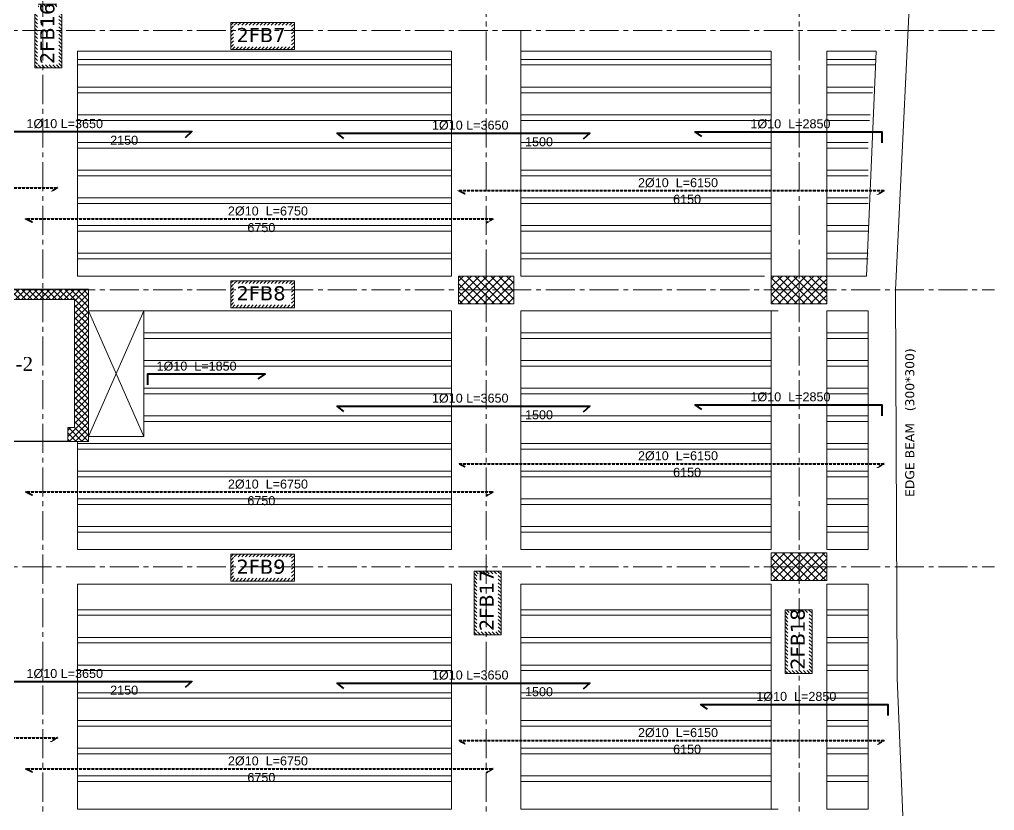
# Model space of a CAD drawing. Header units: inches. Extents: x -26151 to 62940, y -10194 to 246332.
# Drawn here: x 21110 to 22518, y 117849 to 118992 of the extents above; entities that cross this region are included whole.
import ezdxf

# ---------------------------------------------------------------- set-up
doc = ezdxf.new("R2010")
doc.units = ezdxf.units.IN
doc.header["$LTSCALE"] = 0.7
doc.header["$MEASUREMENT"] = 0
for name, pattern in [('ACAD_ISO10W100', [18, 12, -3, 0, -3]), ('CENTER2', [1.125, 0.75, -0.125, 0.125, -0.125]), ('DASHED2', [0.375, 0.25, -0.125])]:
    doc.linetypes.add(name, pattern=pattern)
doc.layers.get('0').update_dxf_attribs({"lineweight": 13})
doc.layers.get('Defpoints').update_dxf_attribs({"lineweight": 5})
for name, color, linetype, lineweight in [('axis', 254, 'ACAD_ISO10W100', 9), ('BEAM', 5, 'Continuous', 0), ('COLUMN', 4, 'Continuous', 20), ('hach', 9, 'Continuous', 9), ('hach 1', 254, 'Continuous', 9), ('hatch', 9, 'Continuous', 9), ('TEXT', 3, 'Continuous', 25), ('top renforcment', 7, 'Continuous', 40), ('VIS', 8, 'Continuous', 18)]:
    doc.layers.add(name, color=color, linetype=linetype, lineweight=lineweight)
doc.layers.add('FURNITURE', color=4, linetype='Continuous')
doc.styles.add('QW', font='times.ttf', dxfattribs={"height": 15})
doc.styles.add('romanc', font='verdana.ttf', dxfattribs={"height": 250})
doc.styles.get("Standard").update_dxf_attribs({"font": 'arial.ttf', "height": 13})
doc.dimstyles.get("Standard").update_dxf_attribs({"dimtxt": 13, "dimasz": 5, "dimexe": 0.18, "dimexo": 0.0625, "dimgap": 6, "dimtad": 1, "dimdec": 0, "dimlfac": 10, "dimzin": 0, "dimdsep": 46, "dimtxsty": 'Standard', "dimblk": 'ARCHTICK', "dimcen": 0.09, "dimse1": 1, "dimse2": 1, "dimclrd": 1, "dimclre": 7, "dimclrt": 3, "dimadec": 0, "dimazin": 0, "dimtfac": 1, "dimtdec": 0, "dimtix": 1, "dimtofl": 0, "dimtmove": 0, "dimatfit": 3, "dimldrblk": 'ARCHTICK', "dimfxl": 0, "dimtolj": 1, "dimtzin": 0, "dimarcsym": 0})

# ---------------------------------------------------------------- blocks, each defined once
blk = doc.blocks.new('lift')
at = {"layer": 'axis'}
h = blk.add_hatch(dxfattribs=at)
h.set_pattern_fill('ANSI37', color=256, scale=50, style=0)
h.paths.add_polyline_path([(354851.4, -40571.9), (354816.4, -40571.9), (354350.9, -40571.9), (354350.9, -40772), (354350.9, -40792), (354465.6, -40792), (354465.6, -40772), (354370.9, -40772), (354370.9, -40586.9), (354591.3, -40586.9), (354591.3, -40772), (354580.6, -40772), (354580.6, -40792), (354706.4, -40792), (354706.4, -40772), (354611.7, -40772), (354611.7, -40586.9), (354831.4, -40586.9), (354831.4, -40772), (354821.4, -40772), (354821.4, -40792), (354851.4, -40792)])
at = {"linetype": 'ByBlock'}
for points in [[(354350.9, -40772), (354350.9, -40772), (354350.9, -40571.9), (354816.4, -40571.9)], [(354375.9, -40571.9), (354756.4, -40571.9)], [(354375.9, -40571.9), (354756.4, -40571.9)], [(354816.4, -40571.9), (354851.4, -40571.9), (354851.4, -40792), (354821.4, -40792)], [(354465.6, -40792), (354350.9, -40792), (354350.9, -40586.9)], [(354370.9, -40586.9), (354591.3, -40586.9)], [(354380.9, -40772), (354370.9, -40772), (354370.9, -40586.9)], [(354591.3, -40586.9), (354591.3, -40772)], [(354611.7, -40586.9), (354831.4, -40586.9), (354831.4, -40772), (354821.4, -40772)], [(354611.7, -40586.9), (354611.7, -40772)], [(354370.9, -40772), (354465.6, -40772)], [(354465.6, -40772), (354465.6, -40792)], [(354591.3, -40772), (354580.6, -40772)], [(354580.6, -40772), (354580.6, -40792)], [(354590.6, -40772), (354580.6, -40772), (354580.6, -40792)], [(354706.4, -40772), (354611.7, -40772)], [(354706.4, -40772), (354706.4, -40792)], [(354821.4, -40772), (354821.4, -40792)], [(354831.4, -40772), (354821.4, -40772), (354821.4, -40792)], [(354706.4, -40792), (354580.6, -40792)]]:
    blk.add_lwpolyline(points, dxfattribs=at)
at = {"layer": 'FURNITURE'}
for p, q in [((354580.6, -40792), (354465.6, -40792)), ((354580.6, -40792), (354465.6, -40792)), ((354821.4, -40792), (354706.4, -40792))]:
    blk.add_line(p, q, dxfattribs=at)
blk = doc.blocks.new('*D456')
at = {"layer": 'Defpoints', "color": 0, "transparency": 16777216}
for p in [(20549.9, 118723.4, -19467.6), (21164.9, 118723.4, -59863), (21164.9, 118723.4)]:
    blk.add_point(p, dxfattribs=at)
at = {"layer": 'TEXT', "color": 3, "transparency": 16777216, "insert": (20900.5, 118736.1), "char_height": 13, "attachment_point": 5}
blk.add_mtext('\\A1;6150', dxfattribs=at)
blk = doc.blocks.new('_ArchTick')
at = {"color": 0, "linetype": 'ByBlock', "lineweight": 0, "const_width": 0.15}
blk.add_lwpolyline([(-0.5, -0.5), (0.5, 0.5)], dxfattribs=at)
blk = doc.blocks.new('*D457')
at = {"layer": 'Defpoints', "color": 0, "transparency": 16777216}
for p in [(20549.9, 118748.6), (21164.9, 118748.6, -19467.6), (21164.9, 118746.9)]:
    blk.add_point(p, dxfattribs=at)
at = {"layer": 'TEXT', "color": 3, "transparency": 16777216, "insert": (20910, 118759.9), "char_height": 13, "attachment_point": 5}
blk.add_mtext('\\A1;2%%C10  L=6150', dxfattribs=at)
blk = doc.blocks.new('*D458')
at = {"layer": 'Defpoints', "color": 0, "transparency": 16777216}
for p in [(21118.9, 118678.4, -19467.6), (21793.9, 118678.4, -59863), (21793.9, 118678.4)]:
    blk.add_point(p, dxfattribs=at)
at = {"layer": 'TEXT', "color": 3, "transparency": 16777216, "insert": (21459.3, 118691.1), "char_height": 13, "attachment_point": 5}
blk.add_mtext('\\A1;6750', dxfattribs=at)
blk = doc.blocks.new('*D459')
at = {"layer": 'Defpoints', "color": 0, "transparency": 16777216}
for p in [(21118.9, 118703.6), (21793.9, 118703.6, -19467.6), (21793.9, 118701.9)]:
    blk.add_point(p, dxfattribs=at)
at = {"layer": 'TEXT', "color": 3, "transparency": 16777216, "insert": (21468.8, 118714.9), "char_height": 13, "attachment_point": 5}
blk.add_mtext('\\A1;2%%C10  L=6750', dxfattribs=at)
blk = doc.blocks.new('*D460')
at = {"layer": 'Defpoints', "color": 0, "transparency": 16777216}
for p in [(21743.9, 118719.3, -19467.6), (22358.9, 118719.3, -79330.7), (22358.9, 118719.3)]:
    blk.add_point(p, dxfattribs=at)
at = {"layer": 'TEXT', "color": 3, "transparency": 16777216, "insert": (22074.2, 118732), "char_height": 13, "attachment_point": 5}
blk.add_mtext('\\A1;6150', dxfattribs=at)
blk = doc.blocks.new('*D461')
at = {"layer": 'Defpoints', "color": 0, "transparency": 16777216}
for p in [(21743.9, 118744.5), (22358.9, 118744.5, -38935.3), (22358.9, 118742.8)]:
    blk.add_point(p, dxfattribs=at)
at = {"layer": 'TEXT', "color": 3, "transparency": 16777216, "insert": (22061.1, 118755.8), "char_height": 13, "attachment_point": 5}
blk.add_mtext('\\A1;2%%C10  L=6150', dxfattribs=at)
blk = doc.blocks.new('*D462')
at = {"layer": 'Defpoints', "color": 0, "transparency": 16777216}
for p in [(21143.9, 118804.7, -26473), (21358.9, 118804.7, -40395.4), (21358.9, 118804.7)]:
    blk.add_point(p, dxfattribs=at)
at = {"layer": 'TEXT', "color": 3, "transparency": 16777216, "insert": (21261.1, 118817.3), "char_height": 13, "attachment_point": 5}
blk.add_mtext('\\A1;2150', dxfattribs=at)
blk = doc.blocks.new('*D463')
at = {"layer": 'Defpoints', "color": 0, "transparency": 16777216}
for p in [(20993.9, 118829.8), (21358.9, 118829.8), (21358.9, 118828.1)]:
    blk.add_point(p, dxfattribs=at)
at = {"layer": 'TEXT', "color": 3, "transparency": 16777216, "insert": (21175.3, 118841.1), "char_height": 13, "attachment_point": 5}
blk.add_mtext('\\A1;1%%C10 L=3650', dxfattribs=at)
blk = doc.blocks.new('*D464')
at = {"layer": 'Defpoints', "color": 0, "transparency": 16777216}
for p in [(21783.9, 118802.5, -26473), (21933.9, 118802.5, -40395.4), (21933.9, 118802.5)]:
    blk.add_point(p, dxfattribs=at)
at = {"layer": 'TEXT', "color": 3, "transparency": 16777216, "insert": (21860.3, 118815.1), "char_height": 13, "attachment_point": 5}
blk.add_mtext('\\A1;1500', dxfattribs=at)
blk = doc.blocks.new('*D465')
at = {"layer": 'Defpoints', "color": 0, "transparency": 16777216}
for p in [(21568.9, 118827.6), (21933.9, 118827.6), (21933.9, 118825.9)]:
    blk.add_point(p, dxfattribs=at)
at = {"layer": 'TEXT', "color": 3, "transparency": 16777216, "insert": (21761, 118838.9), "char_height": 13, "attachment_point": 5}
blk.add_mtext('\\A1;1%%C10 L=3650', dxfattribs=at)
blk = doc.blocks.new('*D467')
at = {"layer": 'Defpoints', "color": 0, "transparency": 16777216}
for p in [(22085.7, 118829.6, 13009.9), (22370.7, 118829.6), (22370.7, 118827.9)]:
    blk.add_point(p, dxfattribs=at)
at = {"layer": 'TEXT', "color": 3, "transparency": 16777216, "insert": (22223.5, 118840.9), "char_height": 13, "attachment_point": 5}
blk.add_mtext('\\A1;1%%C10  L=2850', dxfattribs=at)
blk = doc.blocks.new('*D480')
at = {"layer": 'Defpoints', "color": 0, "transparency": 16777216}
for p in [(20549.9, 117929, -19467.6), (21164.9, 117929, -59863), (21164.9, 117929)]:
    blk.add_point(p, dxfattribs=at)
at = {"layer": 'TEXT', "color": 3, "transparency": 16777216, "insert": (20920.7, 117941.6), "char_height": 13, "attachment_point": 5}
blk.add_mtext('\\A1;6150', dxfattribs=at)
blk = doc.blocks.new('*D481')
at = {"layer": 'Defpoints', "color": 0, "transparency": 16777216}
for p in [(20554.9, 117954.1), (21164.9, 117954.1, -19467.6), (21164.9, 117952.4)]:
    blk.add_point(p, dxfattribs=at)
at = {"layer": 'TEXT', "color": 3, "transparency": 16777216, "insert": (20935.2, 117965.4), "char_height": 13, "attachment_point": 5}
blk.add_mtext('\\A1;2%%C10  L=6100', dxfattribs=at)
blk = doc.blocks.new('*D482')
at = {"layer": 'Defpoints', "color": 0, "transparency": 16777216}
for p in [(21118.9, 117884, -19467.6), (21793.9, 117884, -59863), (21793.9, 117884)]:
    blk.add_point(p, dxfattribs=at)
at = {"layer": 'TEXT', "color": 3, "transparency": 16777216, "insert": (21459.3, 117896.6), "char_height": 13, "attachment_point": 5}
blk.add_mtext('\\A1;6750', dxfattribs=at)
blk = doc.blocks.new('*D483')
at = {"layer": 'Defpoints', "color": 0, "transparency": 16777216}
for p in [(21118.9, 117909.1), (21793.9, 117909.1, -19467.6), (21793.9, 117907.4)]:
    blk.add_point(p, dxfattribs=at)
at = {"layer": 'TEXT', "color": 3, "transparency": 16777216, "insert": (21468.8, 117920.4), "char_height": 13, "attachment_point": 5}
blk.add_mtext('\\A1;2%%C10  L=6750', dxfattribs=at)
blk = doc.blocks.new('*D484')
at = {"layer": 'Defpoints', "color": 0, "transparency": 16777216}
for p in [(21743.9, 117924.9, -19467.6), (22358.9, 117924.9, -79330.7), (22358.9, 117924.9)]:
    blk.add_point(p, dxfattribs=at)
at = {"layer": 'TEXT', "color": 3, "transparency": 16777216, "insert": (22074.2, 117937.5), "char_height": 13, "attachment_point": 5}
blk.add_mtext('\\A1;6150', dxfattribs=at)
blk = doc.blocks.new('*D485')
at = {"layer": 'Defpoints', "color": 0, "transparency": 16777216}
for p in [(21743.9, 117950), (22358.9, 117950, -38935.3), (22358.9, 117948.3)]:
    blk.add_point(p, dxfattribs=at)
at = {"layer": 'TEXT', "color": 3, "transparency": 16777216, "insert": (22061.1, 117961.3), "char_height": 13, "attachment_point": 5}
blk.add_mtext('\\A1;2%%C10  L=6150', dxfattribs=at)
blk = doc.blocks.new('*D486')
at = {"layer": 'Defpoints', "color": 0, "transparency": 16777216}
for p in [(21143.9, 118010.2, -26473), (21358.9, 118010.2, -40395.4), (21358.9, 118010.2)]:
    blk.add_point(p, dxfattribs=at)
at = {"layer": 'TEXT', "color": 3, "transparency": 16777216, "insert": (21261.1, 118022.8), "char_height": 13, "attachment_point": 5}
blk.add_mtext('\\A1;2150', dxfattribs=at)
blk = doc.blocks.new('*D487')
at = {"layer": 'Defpoints', "color": 0, "transparency": 16777216}
for p in [(20993.9, 118035.4), (21358.9, 118035.4), (21358.9, 118033.7)]:
    blk.add_point(p, dxfattribs=at)
at = {"layer": 'TEXT', "color": 3, "transparency": 16777216, "insert": (21175.3, 118046.7), "char_height": 13, "attachment_point": 5}
blk.add_mtext('\\A1;1%%C10 L=3650', dxfattribs=at)
blk = doc.blocks.new('*D488')
at = {"layer": 'Defpoints', "color": 0, "transparency": 16777216}
for p in [(21783.9, 118008, -26473), (21933.9, 118008, -40395.4), (21933.9, 118008)]:
    blk.add_point(p, dxfattribs=at)
at = {"layer": 'TEXT', "color": 3, "transparency": 16777216, "insert": (21860.3, 118020.6), "char_height": 13, "attachment_point": 5}
blk.add_mtext('\\A1;1500', dxfattribs=at)
blk = doc.blocks.new('*D489')
at = {"layer": 'Defpoints', "color": 0, "transparency": 16777216}
for p in [(21568.9, 118033.2), (21933.9, 118033.2), (21933.9, 118031.5)]:
    blk.add_point(p, dxfattribs=at)
at = {"layer": 'TEXT', "color": 3, "transparency": 16777216, "insert": (21761, 118044.5), "char_height": 13, "attachment_point": 5}
blk.add_mtext('\\A1;1%%C10 L=3650', dxfattribs=at)
blk = doc.blocks.new('*D491')
at = {"layer": 'Defpoints', "color": 0, "transparency": 16777216}
for p in [(22094.2, 118002.2, 13009.9), (22379.2, 118002.2), (22379.2, 118000.6)]:
    blk.add_point(p, dxfattribs=at)
at = {"layer": 'TEXT', "color": 3, "transparency": 16777216, "insert": (22232, 118013.6), "char_height": 13, "attachment_point": 5}
blk.add_mtext('\\A1;1%%C10  L=2850', dxfattribs=at)
blk = doc.blocks.new('*D492')
at = {"layer": 'Defpoints', "color": 0, "transparency": 16777216}
for p in [(21118.9, 118284, -19467.6), (21793.9, 118284, -59863), (21793.9, 118284)]:
    blk.add_point(p, dxfattribs=at)
at = {"layer": 'TEXT', "color": 3, "transparency": 16777216, "insert": (21459.3, 118296.6), "char_height": 13, "attachment_point": 5}
blk.add_mtext('\\A1;6750', dxfattribs=at)
blk = doc.blocks.new('*D493')
at = {"layer": 'Defpoints', "color": 0, "transparency": 16777216}
for p in [(21118.9, 118309.1), (21793.9, 118309.1, -19467.6), (21793.9, 118307.4)]:
    blk.add_point(p, dxfattribs=at)
at = {"layer": 'TEXT', "color": 3, "transparency": 16777216, "insert": (21468.8, 118320.4), "char_height": 13, "attachment_point": 5}
blk.add_mtext('\\A1;2%%C10  L=6750', dxfattribs=at)
blk = doc.blocks.new('*D494')
at = {"layer": 'Defpoints', "color": 0, "transparency": 16777216}
for p in [(21743.9, 118324.9, -19467.6), (22358.9, 118324.9, -79330.7), (22358.9, 118324.9)]:
    blk.add_point(p, dxfattribs=at)
at = {"layer": 'TEXT', "color": 3, "transparency": 16777216, "insert": (22074.2, 118337.5), "char_height": 13, "attachment_point": 5}
blk.add_mtext('\\A1;6150', dxfattribs=at)
blk = doc.blocks.new('*D495')
at = {"layer": 'Defpoints', "color": 0, "transparency": 16777216}
for p in [(21743.9, 118350), (22358.9, 118350, -38935.3), (22358.9, 118348.3)]:
    blk.add_point(p, dxfattribs=at)
at = {"layer": 'TEXT', "color": 3, "transparency": 16777216, "insert": (22061.1, 118361.3), "char_height": 13, "attachment_point": 5}
blk.add_mtext('\\A1;2%%C10  L=6150', dxfattribs=at)
blk = doc.blocks.new('*D496')
at = {"layer": 'Defpoints', "color": 0, "transparency": 16777216}
for p in [(21783.9, 118408, -26473), (21933.9, 118408, -40395.4), (21933.9, 118408)]:
    blk.add_point(p, dxfattribs=at)
at = {"layer": 'TEXT', "color": 3, "transparency": 16777216, "insert": (21860.3, 118420.6), "char_height": 13, "attachment_point": 5}
blk.add_mtext('\\A1;1500', dxfattribs=at)
blk = doc.blocks.new('*D497')
at = {"layer": 'Defpoints', "color": 0, "transparency": 16777216}
for p in [(21568.9, 118433.2), (21933.9, 118433.2), (21933.9, 118431.5)]:
    blk.add_point(p, dxfattribs=at)
at = {"layer": 'TEXT', "color": 3, "transparency": 16777216, "insert": (21761, 118444.5), "char_height": 13, "attachment_point": 5}
blk.add_mtext('\\A1;1%%C10 L=3650', dxfattribs=at)
blk = doc.blocks.new('*D498')
at = {"layer": 'Defpoints', "color": 0, "transparency": 16777216}
for p in [(22085.7, 118435.1, 13009.9), (22370.7, 118435.1), (22370.7, 118433.4)]:
    blk.add_point(p, dxfattribs=at)
at = {"layer": 'TEXT', "color": 3, "transparency": 16777216, "insert": (22223.5, 118446.4), "char_height": 13, "attachment_point": 5}
blk.add_mtext('\\A1;1%%C10  L=2850', dxfattribs=at)
blk = doc.blocks.new('*D499')
at = {"layer": 'Defpoints', "color": 0, "transparency": 16777216}
for p in [(21279.6, 118479.5), (21464.6, 118479.5, 13009.9), (21279.6, 118477.8)]:
    blk.add_point(p, dxfattribs=at)
at = {"layer": 'TEXT', "color": 3, "transparency": 16777216, "insert": (21365.7, 118490.8), "char_height": 13, "attachment_point": 5}
blk.add_mtext('\\A1;1%%C10  L=1850', dxfattribs=at)

msp = doc.modelspace()

# ---------------------------------------------------------------- hatches: boundary and pattern name
at = {"layer": 'hach 1', "linetype": 'ByBlock'}
h = msp.add_hatch(dxfattribs=at)
h.set_pattern_fill('ANSI31', color=256, scale=30, angle=90, style=0)
h.set_pattern_definition([(135, (140810.06, 131379.532), (-2.65165043, -2.65165043), [])])
h.paths.add_polyline_path([(21131.89, 119014.08), (21131.89, 118922.14), (21170.89, 118922.14), (21170.89, 119014.08)])
h.paths.add_polyline_path([(21135.89, 119010.08), (21166.89, 119010.08), (21166.89, 118926.14), (21135.89, 118926.14)], flags=16)
h = msp.add_hatch(dxfattribs=at)
h.set_pattern_fill('ANSI31', color=256, scale=30, style=0)
h.set_pattern_definition([(45, (33872.5114, -690.6176), (-2.65165043, 2.65165043), [])])
h.paths.add_polyline_path([(21507.06, 118987.55), (21415.11, 118987.55), (21415.11, 118948.55), (21507.06, 118948.55)])
h.paths.add_polyline_path([(21503.06, 118983.55), (21503.06, 118952.55), (21419.11, 118952.55), (21419.11, 118983.55)], flags=16)
h = msp.add_hatch(dxfattribs=at)
h.set_pattern_fill('ANSI31', color=256, scale=30, style=0)
h.set_pattern_definition([(45, (33872.5114, -1063.7016), (-2.65165043, 2.65165043), [])])
h.paths.add_polyline_path([(21507.06, 118614.47), (21415.11, 118614.47), (21415.11, 118575.47), (21507.06, 118575.47)])
h.paths.add_polyline_path([(21503.06, 118610.47), (21503.06, 118579.47), (21419.11, 118579.47), (21419.11, 118610.47)], flags=16)
h = msp.add_hatch(dxfattribs=at)
h.set_pattern_fill('ANSI31', color=256, scale=30, style=0)
h.set_pattern_definition([(45, (33872.5114, -1458.7016), (-2.65165043, 2.65165043), [])])
h.paths.add_polyline_path([(21507.06, 118219.47), (21415.11, 118219.47), (21415.11, 118180.47), (21507.06, 118180.47)])
h.paths.add_polyline_path([(21503.06, 118215.47), (21503.06, 118184.47), (21419.11, 118184.47), (21419.11, 118215.47)], flags=16)
h = msp.add_hatch(dxfattribs=at)
h.set_pattern_fill('ANSI31', color=256, scale=30, angle=90, style=0)
h.set_pattern_definition([(135, (141444.6157, 130560.3892), (-2.65165043, -2.65165043), [])])
h.paths.add_polyline_path([(21766.45, 118194.94), (21766.45, 118102.99), (21805.45, 118102.99), (21805.45, 118194.94)])
h.paths.add_polyline_path([(21770.45, 118190.94), (21801.45, 118190.94), (21801.45, 118106.99), (21770.45, 118106.99)], flags=16)
h = msp.add_hatch(dxfattribs=at)
h.set_pattern_fill('ANSI31', color=256, scale=30, angle=90, style=0)
h.set_pattern_definition([(135, (141893.9383, 130504.5268), (-2.65165043, -2.65165043), [])])
h.paths.add_polyline_path([(22215.77, 118139.08), (22215.77, 118047.13), (22254.77, 118047.13), (22254.77, 118139.08)])
h.paths.add_polyline_path([(22219.77, 118135.08), (22250.77, 118135.08), (22250.77, 118051.13), (22219.77, 118051.13)], flags=16)
at = {"layer": 'hatch', "ltscale": 0.5}
h = msp.add_hatch(dxfattribs=at)
h.set_pattern_fill('NET', color=256, scale=65, angle=45, style=0)
h.set_pattern_definition([(45, (-441416.3075, -142612.6286), (-5.7452426, 5.7452426), []), (135, (-441416.3075, -142612.6286), (-5.7452426, -5.7452426), [])])
h.paths.add_polyline_path([(21743.88, 118621.08), (21823.88, 118621.08), (21823.88, 118581.08), (21743.88, 118581.08)])
h = msp.add_hatch(dxfattribs=at)
h.set_pattern_fill('NET', color=256, scale=65, angle=45, style=0)
h.set_pattern_definition([(45, (-441404.3075, -142612.6286), (-5.7452426, 5.7452426), []), (135, (-441404.3075, -142612.6286), (-5.7452426, -5.7452426), [])])
h.paths.add_polyline_path([(22195.88, 118621.08), (22275.88, 118621.08), (22275.88, 118581.08), (22195.88, 118581.08)])
h = msp.add_hatch(dxfattribs=at)
h.set_pattern_fill('NET', color=256, scale=65, angle=45, style=0)
h.set_pattern_definition([(45, (-440324.3075, -142212.6286), (-5.7452426, 5.7452426), []), (135, (-440324.3075, -142212.6286), (-5.7452426, -5.7452426), [])])
h.paths.add_polyline_path([(22195.88, 118221.08), (22275.88, 118221.08), (22275.88, 118181.08), (22195.88, 118181.08)])

# ---------------------------------------------------------------- linework, layer by layer
at = {"layer": 'axis', "linetype": 'CENTER2', "ltscale": 80}
for p, q in [((21143.88, 116601.69), (21143.88, 119991.98)), ((21783.88, 116601.69), (21783.88, 119991.98)), ((22235.88, 116601.69), (22235.88, 119991.98)), ((20358.19, 118976.08), (22518.23, 118976.08)), ((20358.19, 118601.08), (22518.23, 118601.08)), ((20358.19, 118201.08), (22518.23, 118201.08))]:
    msp.add_line(p, q, dxfattribs=at)
at = {"layer": 'BEAM', "linetype": 'Continuous'}
for p, q in [((21833.88, 118976.08), (21833.88, 118621.08)), ((21193.88, 118621.08), (21193.88, 118946.08)), ((21193.88, 118946.08), (21733.88, 118946.08)), ((21733.88, 118946.08), (21733.88, 118621.08)), ((21833.88, 118946.08), (22195.88, 118946.08)), ((22195.88, 118621.08), (22195.88, 118946.08)), ((22275.88, 118621.08), (22275.88, 118946.08)), ((22275.88, 118946.08), (22347.11, 118946.08)), ((21193.88, 118621.08), (21733.88, 118621.08)), ((22185.88, 118621.08), (21833.88, 118621.08)), ((22275.88, 118621.08), (22333.46, 118621.08)), ((21209.08, 118571.08), (21733.88, 118571.08)), ((21289.66, 118389.37), (21289.66, 118571.08)), ((21733.88, 118571.08), (21733.88, 118226.08)), ((21833.88, 118571.08), (22205.88, 118571.08)), ((21833.88, 118571.08), (21833.88, 118226.08)), ((22195.88, 118226.08), (22195.88, 118571.08)), ((22275.88, 118571.08), (22335.65, 118571.08)), ((22275.88, 118226.08), (22275.88, 118571.08)), ((22335.65, 118571.08), (22335.65, 118226.08)), ((21193.88, 118226.08), (21193.88, 118382.37)), ((21209.66, 118389.37), (21289.66, 118389.37)), ((21193.88, 118226.08), (21733.88, 118226.08)), ((21833.88, 118226.08), (22195.88, 118226.08)), ((22275.88, 118226.08), (22335.65, 118226.08)), ((21193.88, 117851.08), (21193.88, 118176.08)), ((21193.88, 118176.08), (21733.88, 118176.08)), ((21733.88, 118176.08), (21733.88, 117851.08)), ((21833.88, 118176.08), (21833.88, 117851.08)), ((21833.88, 118176.08), (22195.88, 118176.08)), ((22195.88, 117851.08), (22195.88, 118176.08)), ((22275.88, 117851.08), (22275.88, 118176.08)), ((22275.88, 118176.08), (22335.65, 118176.08)), ((22335.65, 118176.08), (22335.65, 117851.08)), ((21193.88, 117851.08), (21733.88, 117851.08)), ((21833.88, 117851.08), (22205.88, 117851.08)), ((22275.88, 117851.08), (22335.65, 117851.08))]:
    msp.add_line(p, q, dxfattribs=at)
for points in [[(20487.3, 119545.8), (20464.04, 119851.26), (22467.62, 119851.27), (22410.37, 119301.09), (22401.92, 119147.66), (22375.43, 118601.08), (22377.84, 118040.37), (22393.24, 117666.09)], [(22347.11, 118946.08), (22333.46, 118621.08)]]:
    msp.add_lwpolyline(points, dxfattribs=at)
at = {"layer": 'COLUMN'}
for points in [[(21743.88, 118621.08), (21823.88, 118621.08), (21823.88, 118581.08), (21743.88, 118581.08)], [(22195.88, 118621.08), (22275.88, 118621.08), (22275.88, 118581.08), (22195.88, 118581.08)], [(22195.88, 118221.08), (22275.88, 118221.08), (22275.88, 118181.08), (22195.88, 118181.08)]]:
    msp.add_lwpolyline(points, close=True, dxfattribs=at)
at = {"layer": 'hach', "linetype": 'ByBlock'}
for p, q in [((21733.88, 118934.08), (21193.88, 118934.08)), ((22195.88, 118934.08), (21833.88, 118934.08)), ((22346.61, 118934.08), (22275.88, 118934.08)), ((21733.88, 118926.08), (21193.88, 118926.08)), ((22195.88, 118926.08), (21833.88, 118926.08)), ((22346.21, 118926.08), (22275.88, 118926.08)), ((21733.88, 118894.08), (21193.88, 118894.08)), ((22195.88, 118894.08), (21833.88, 118894.08)), ((22342.88, 118894.08), (22275.88, 118894.08)), ((21733.88, 118886.08), (21193.88, 118886.08)), ((22195.88, 118886.08), (21833.88, 118886.08)), ((22342.05, 118886.08), (22275.88, 118886.08)), ((21733.88, 118854.08), (21193.88, 118854.08)), ((21733.88, 118846.08), (21193.88, 118846.08)), ((22195.88, 118854.08), (21833.88, 118854.08)), ((22195.88, 118846.08), (21833.88, 118846.08)), ((22338.72, 118854.08), (22275.88, 118854.08)), ((22337.89, 118846.08), (22275.88, 118846.08)), ((21733.88, 118814.08), (21193.88, 118814.08)), ((21733.88, 118806.08), (21193.88, 118806.08)), ((22195.88, 118814.08), (21833.88, 118814.08)), ((22195.88, 118806.08), (21833.88, 118806.08)), ((22335.65, 118814.08), (22275.88, 118814.08)), ((22335.65, 118806.08), (22275.88, 118806.08)), ((21733.88, 118774.08), (21193.88, 118774.08)), ((21733.88, 118766.08), (21193.88, 118766.08)), ((22195.88, 118774.08), (21833.88, 118774.08)), ((22195.88, 118766.08), (21833.88, 118766.08)), ((22335.65, 118774.08), (22275.88, 118774.08)), ((22335.65, 118766.08), (22275.88, 118766.08)), ((21733.88, 118734.08), (21193.88, 118734.08)), ((22195.88, 118734.08), (21833.88, 118734.08)), ((22335.65, 118734.08), (22275.88, 118734.08)), ((21733.88, 118726.08), (21193.88, 118726.08)), ((22195.88, 118726.08), (21833.88, 118726.08)), ((22335.65, 118726.08), (22275.88, 118726.08)), ((21733.88, 118694.08), (21193.88, 118694.08)), ((22195.88, 118694.08), (21833.88, 118694.08)), ((22335.65, 118694.08), (22275.88, 118694.08)), ((21733.88, 118686.08), (21193.88, 118686.08)), ((22195.88, 118686.08), (21833.88, 118686.08)), ((22335.65, 118686.08), (22275.88, 118686.08)), ((21733.88, 118654.08), (21193.88, 118654.08)), ((22195.88, 118654.08), (21833.88, 118654.08)), ((22335.65, 118654.08), (22275.88, 118654.08)), ((21733.88, 118646.08), (21193.88, 118646.08)), ((22195.88, 118646.08), (21833.88, 118646.08)), ((22335.65, 118646.08), (22275.88, 118646.08)), ((21733.88, 118539.08), (21289.66, 118539.08)), ((22195.88, 118539.08), (21833.88, 118539.08)), ((22335.65, 118539.08), (22275.88, 118539.08)), ((21733.88, 118531.08), (21289.66, 118531.08)), ((22195.88, 118531.08), (21833.88, 118531.08)), ((22335.65, 118531.08), (22275.88, 118531.08)), ((21733.88, 118499.08), (21289.66, 118499.08)), ((22195.88, 118499.08), (21833.88, 118499.08)), ((22335.65, 118499.08), (22275.88, 118499.08)), ((21733.88, 118491.08), (21289.66, 118491.08)), ((22195.88, 118491.08), (21833.88, 118491.08)), ((22335.65, 118491.08), (22275.88, 118491.08)), ((21733.88, 118459.08), (21289.66, 118459.08)), ((21733.88, 118451.08), (21289.66, 118451.08)), ((22195.88, 118459.08), (21833.88, 118459.08)), ((22195.88, 118451.08), (21833.88, 118451.08)), ((22335.65, 118459.08), (22275.88, 118459.08)), ((22335.65, 118451.08), (22275.88, 118451.08)), ((21733.88, 118419.08), (21289.66, 118419.08)), ((21733.88, 118411.08), (21289.66, 118411.08)), ((22195.88, 118419.08), (21833.88, 118419.08)), ((22195.88, 118411.08), (21833.88, 118411.08)), ((22335.65, 118419.08), (22275.88, 118419.08)), ((22335.65, 118411.08), (22275.88, 118411.08)), ((20823.79, 118382.37), (21183.51, 118382.37)), ((21733.88, 118379.08), (21193.88, 118379.08)), ((21733.88, 118371.08), (21193.88, 118371.08)), ((22195.88, 118379.08), (21833.88, 118379.08)), ((22195.88, 118371.08), (21833.88, 118371.08)), ((22335.65, 118379.08), (22275.88, 118379.08)), ((22335.65, 118371.08), (22275.88, 118371.08)), ((21733.88, 118339.08), (21193.88, 118339.08)), ((22195.88, 118339.08), (21833.88, 118339.08)), ((22335.65, 118339.08), (22275.88, 118339.08)), ((21733.88, 118331.08), (21193.88, 118331.08)), ((22195.88, 118331.08), (21833.88, 118331.08)), ((22335.65, 118331.08), (22275.88, 118331.08)), ((21733.88, 118299.08), (21193.88, 118299.08)), ((22195.88, 118299.08), (21833.88, 118299.08)), ((22335.65, 118299.08), (22275.88, 118299.08)), ((21733.88, 118291.08), (21193.88, 118291.08)), ((22195.88, 118291.08), (21833.88, 118291.08)), ((22335.65, 118291.08), (22275.88, 118291.08)), ((21733.88, 118259.08), (21193.88, 118259.08)), ((22195.88, 118259.08), (21833.88, 118259.08)), ((22335.65, 118259.08), (22275.88, 118259.08)), ((21733.88, 118251.08), (21193.88, 118251.08)), ((22195.88, 118251.08), (21833.88, 118251.08)), ((22335.65, 118251.08), (22275.88, 118251.08)), ((21733.88, 118139.08), (21193.88, 118139.08)), ((21733.88, 118131.08), (21193.88, 118131.08)), ((22195.88, 118139.08), (21833.88, 118139.08)), ((22195.88, 118131.08), (21833.88, 118131.08)), ((22335.65, 118139.08), (22275.88, 118139.08)), ((22335.65, 118131.08), (22275.88, 118131.08)), ((21733.88, 118099.08), (21193.88, 118099.08)), ((22195.88, 118099.08), (21833.88, 118099.08)), ((22335.65, 118099.08), (22275.88, 118099.08)), ((21733.88, 118091.08), (21193.88, 118091.08)), ((22195.88, 118091.08), (21833.88, 118091.08)), ((22335.65, 118091.08), (22275.88, 118091.08)), ((21733.88, 118059.08), (21193.88, 118059.08)), ((22195.88, 118059.08), (21833.88, 118059.08)), ((22335.65, 118059.08), (22275.88, 118059.08)), ((21733.88, 118051.08), (21193.88, 118051.08)), ((22195.88, 118051.08), (21833.88, 118051.08)), ((22335.65, 118051.08), (22275.88, 118051.08)), ((21733.88, 118019.08), (21193.88, 118019.08)), ((22195.88, 118019.08), (21833.88, 118019.08)), ((22335.65, 118019.08), (22275.88, 118019.08)), ((21733.88, 118011.08), (21193.88, 118011.08)), ((22195.88, 118011.08), (21833.88, 118011.08)), ((22335.65, 118011.08), (22275.88, 118011.08)), ((21733.88, 117979.08), (21193.88, 117979.08)), ((22195.88, 117979.08), (21833.88, 117979.08)), ((22335.65, 117979.08), (22275.88, 117979.08)), ((21733.88, 117971.08), (21193.88, 117971.08)), ((22195.88, 117971.08), (21833.88, 117971.08)), ((22335.65, 117971.08), (22275.88, 117971.08)), ((21733.88, 117939.08), (21193.88, 117939.08)), ((21733.88, 117931.08), (21193.88, 117931.08)), ((22195.88, 117939.08), (21833.88, 117939.08)), ((22195.88, 117931.08), (21833.88, 117931.08)), ((22335.65, 117939.08), (22275.88, 117939.08)), ((22335.65, 117931.08), (22275.88, 117931.08)), ((21733.88, 117899.08), (21193.88, 117899.08)), ((21733.88, 117891.08), (21193.88, 117891.08)), ((22195.88, 117899.08), (21833.88, 117899.08)), ((22195.88, 117891.08), (21833.88, 117891.08)), ((22335.65, 117899.08), (22275.88, 117899.08)), ((22335.65, 117891.08), (22275.88, 117891.08))]:
    msp.add_line(p, q, dxfattribs=at)
at = {"layer": 'hach 1', "linetype": 'ByBlock'}
for points in [[(21131.89, 118922.14), (21131.89, 119014.08), (21170.89, 119014.08), (21170.89, 118922.14)], [(21415.11, 118987.55), (21507.06, 118987.55), (21507.06, 118948.55), (21415.11, 118948.55)], [(21415.11, 118614.47), (21507.06, 118614.47), (21507.06, 118575.47), (21415.11, 118575.47)], [(21415.11, 118219.47), (21507.06, 118219.47), (21507.06, 118180.47), (21415.11, 118180.47)], [(21766.45, 118102.99), (21766.45, 118194.94), (21805.45, 118194.94), (21805.45, 118102.99)], [(22215.77, 118047.13), (22215.77, 118139.08), (22254.77, 118139.08), (22254.77, 118047.13)]]:
    msp.add_lwpolyline(points, close=True, dxfattribs=at)
at = {"layer": 'top renforcment', "color": 3, "elevation": -13009.85}
for points in [[(21003.63, 118822), (20993.89, 118829.87), (21358.89, 118829.87), (21349.15, 118820.99)], [(21578.63, 118819.79), (21568.89, 118827.66), (21933.89, 118827.66), (21924.15, 118818.78)], [(22095.41, 118822.85), (22085.67, 118829.65), (22355.7, 118829.65), (22355.7, 118813.86)], [(21454.9, 118472.76), (21464.64, 118479.56), (21294.6, 118479.56), (21294.6, 118463.77)], [(21578.63, 118425.32), (21568.89, 118433.18), (21933.89, 118433.19), (21924.15, 118424.3)], [(22095.41, 118428.38), (22085.67, 118435.18), (22355.7, 118435.17), (22355.7, 118419.38)], [(21003.63, 118027.53), (20993.89, 118035.4), (21358.89, 118035.4), (21349.15, 118026.52)], [(21578.63, 118025.32), (21568.89, 118033.18), (21933.89, 118033.19), (21924.15, 118024.3)], [(22103.89, 117995.48), (22094.15, 118002.28), (22364.18, 118002.28), (22364.18, 117986.49)]]:
    msp.add_lwpolyline(points, dxfattribs=at)
at = {"layer": 'top renforcment', "color": 4, "linetype": 'DASHED2', "ltscale": 2, "elevation": -5909.18}
for points in [[(20559.6, 118743.84), (20549.86, 118748.64), (21164.89, 118748.64), (21155.14, 118742.82)], [(21753.59, 118739.73), (21743.85, 118744.53), (22358.89, 118744.54), (22349.14, 118738.72)], [(21128.59, 118698.83), (21118.85, 118703.64), (21793.88, 118703.64), (21784.14, 118697.82)], [(21753.59, 118345.26), (21743.85, 118350.06), (22358.89, 118350.06), (22349.14, 118344.25)], [(21128.59, 118304.36), (21118.85, 118309.16), (21793.88, 118309.17), (21784.14, 118303.35)], [(20564.6, 117949.36), (20554.86, 117954.17), (21164.89, 117954.17), (21155.14, 117948.35)], [(21753.59, 117945.26), (21743.85, 117950.06), (22358.89, 117950.06), (22349.14, 117944.25)], [(21128.59, 117904.36), (21118.85, 117909.16), (21793.88, 117909.17), (21784.14, 117903.35)]]:
    msp.add_lwpolyline(points, dxfattribs=at)
at = {"layer": 'VIS', "linetype": 'Continuous', "lineweight": 5}
for p, q in [((21209.66, 118389.37), (21289.66, 118571.08)), ((21289.66, 118389.37), (21209.66, 118571.08))]:
    msp.add_line(p, q, dxfattribs=at)

# ---------------------------------------------------------------- block references
msp.add_blockref('lift', (-333641.78, 159174.34), dxfattribs=at)

# ---------------------------------------------------------------- texts
at = {"layer": 'TEXT', "color": 2, "style": 'romanc'}
for s, height, p in [('2FB16', 20.4, (21160.33, 118927.34)), ('EDGE BEAM   (300*300)', 13, (22402.3, 118301.99, 5909.18)), ('2FB17', 20.4, (21794.88, 118108.19)), ('2FB18', 20.4, (22244.2, 118052.33))]:
    msp.add_text(s, height=height, rotation=90, dxfattribs=at).set_placement(p)
for s, p in [('2FB7', (21423.32, 118959.12)), ('2FB8', (21423.32, 118586.03)), ('2FB9', (21423.32, 118191.03))]:
    msp.add_text(s, height=20.4, dxfattribs=at).set_placement(p)
at = {"layer": 'TEXT', "color": 7, "style": 'QW'}
msp.add_text('LIFT -2', height=20, dxfattribs=at).set_placement((21033.02, 118484.2))

# ---------------------------------------------------------------- dimensions: what is measured, and where the dimension line sits
at = {"layer": 'TEXT'}
for base, p1, p2, text, picture, middle in [((21358.89, 118828.14), (20993.89, 118829.84), (21358.89, 118829.84), '1%%C10 L=<>', '*D463', (21175.27, 118828.14)), ((21933.89, 118825.93), (21568.89, 118827.63), (21933.89, 118827.63), '1%%C10 L=<>', '*D465', (21761.01, 118825.93)), ((21164.88, 118746.91, 7100.68), (20549.86, 118748.61, 7100.68), (21164.88, 118748.61, -12366.96), '2%%C10  L=<>', '*D457', (20909.95, 118746.91, 7100.68)), ((22358.88, 118742.81, 7100.68), (21743.85, 118744.51, 7100.68), (22358.88, 118744.51, -31834.6), '2%%C10  L=<>', '*D461', (22061.12, 118742.81, 7100.68)), ((21793.88, 118701.91, 7100.68), (21118.85, 118703.61, 7100.68), (21793.88, 118703.61, -12366.96), '2%%C10  L=<>', '*D459', (21468.84, 118701.91, 7100.68)), ((22370.7, 118433.45), (22085.67, 118435.14, 13009.85), (22370.7, 118435.14), '1%%C10  L=<>', '*D498', (22223.51, 118433.45)), ((21933.89, 118431.46), (21568.89, 118433.15), (21933.89, 118433.15), '1%%C10 L=<>', '*D497', (21761.01, 118431.46)), ((22358.88, 118348.34, 7100.68), (21743.85, 118350.03, 7100.68), (22358.88, 118350.03, -31834.6), '2%%C10  L=<>', '*D495', (22061.12, 118348.34, 7100.68)), ((21793.88, 118307.44, 7100.68), (21118.85, 118309.13, 7100.68), (21793.88, 118309.13, -12366.96), '2%%C10  L=<>', '*D493', (21468.84, 118307.44, 7100.68)), ((21358.89, 118033.67), (20993.89, 118035.37), (21358.89, 118035.37), '1%%C10 L=<>', '*D487', (21175.27, 118033.67)), ((21933.89, 118031.46), (21568.89, 118033.15), (21933.89, 118033.15), '1%%C10 L=<>', '*D489', (21761.01, 118031.46)), ((22379.18, 118000.55), (22094.15, 118002.25, 13009.85), (22379.18, 118002.25), '1%%C10  L=<>', '*D491', (22232, 118000.55)), ((21164.88, 117952.44, 7100.68), (20554.86, 117954.14, 7100.68), (21164.88, 117954.14, -12366.96), '2%%C10  L=<>', '*D481', (20935.15, 117952.44, 7100.68)), ((22358.88, 117948.34, 7100.68), (21743.85, 117950.03, 7100.68), (22358.88, 117950.03, -31834.6), '2%%C10  L=<>', '*D485', (22061.12, 117948.34, 7100.68)), ((21793.88, 117907.44, 7100.68), (21118.85, 117909.13, 7100.68), (21793.88, 117909.13, -12366.96), '2%%C10  L=<>', '*D483', (21468.84, 117907.44, 7100.68))]:
    dim = msp.add_linear_dim(base=base, p1=p1, p2=p2, text=text, dimstyle='Standard', override={"dimsd1": 1, "dimsd2": 1, "dimfxl": 0.1, "dimfxlon": 1}, dxfattribs=at)
    dim.commit()
    dim.dimension.update_dxf_attribs({"geometry": picture, "text_midpoint": middle, "dimtype": 160})
for base, p1, p2, angle, picture, middle in [((22370.7, 118827.92), (22085.67, 118829.62, 13009.85), (22370.7, 118829.62), 0, '*D467', (22223.51, 118827.92)), ((21279.61, 118477.83), (21464.64, 118479.53, 13009.85), (21279.61, 118479.53), 180, '*D499', (21365.69, 118477.83))]:
    dim = msp.add_linear_dim(base=base, p1=p1, p2=p2, angle=angle, text='1%%C10  L=<>', dimstyle='Standard', override={"dimsd1": 1, "dimsd2": 1, "dimfxl": 0.1, "dimfxlon": 1}, dxfattribs=at)
    dim.commit()
    dim.dimension.update_dxf_attribs({"geometry": picture, "text_midpoint": middle, "dimtype": 160})
for base, p1, p2, picture, middle in [((21358.89, 118804.67, 12366.96), (21143.89, 118804.67, -14106.02), (21358.89, 118804.67, -28028.42), '*D462', (21261.09, 118804.67, 12366.96)), ((21933.89, 118802.46, 12366.96), (21783.89, 118802.46, -14106.02), (21933.89, 118802.46, -28028.42), '*D464', (21860.31, 118802.46, 12366.96)), ((21164.88, 118723.44, 19467.64), (20549.89, 118723.44), (21164.88, 118723.44, -40395.38), '*D456', (20900.45, 118723.44, 19467.64)), ((22358.88, 118719.34, 19467.64), (21743.88, 118719.34), (22358.88, 118719.34, -59863.02), '*D460', (22074.23, 118719.34, 19467.64)), ((21793.88, 118678.44, 19467.64), (21118.88, 118678.44), (21793.88, 118678.44, -40395.38), '*D458', (21459.34, 118678.44, 19467.64)), ((21933.89, 118407.99, 12366.96), (21783.89, 118407.99, -14106.02), (21933.89, 118407.99, -28028.42), '*D496', (21860.31, 118407.99, 12366.96)), ((22358.88, 118324.87, 19467.64), (21743.88, 118324.87), (22358.88, 118324.87, -59863.02), '*D494', (22074.23, 118324.87, 19467.64)), ((21793.88, 118283.97, 19467.64), (21118.88, 118283.97), (21793.88, 118283.97, -40395.38), '*D492', (21459.34, 118283.97, 19467.64)), ((21358.89, 118010.2, 12366.96), (21143.89, 118010.2, -14106.02), (21358.89, 118010.2, -28028.42), '*D486', (21261.09, 118010.2, 12366.96)), ((21933.89, 118007.99, 12366.96), (21783.89, 118007.99, -14106.02), (21933.89, 118007.99, -28028.42), '*D488', (21860.31, 118007.99, 12366.96)), ((21164.88, 117928.97, 19467.64), (20549.89, 117928.97), (21164.88, 117928.97, -40395.38), '*D480', (20920.65, 117928.97, 19467.64)), ((22358.88, 117924.87, 19467.64), (21743.88, 117924.87), (22358.88, 117924.87, -59863.02), '*D484', (22074.23, 117924.87, 19467.64)), ((21793.88, 117883.97, 19467.64), (21118.88, 117883.97), (21793.88, 117883.97, -40395.38), '*D482', (21459.34, 117883.97, 19467.64))]:
    dim = msp.add_linear_dim(base=base, p1=p1, p2=p2, angle=360, dimstyle='Standard', override={"dimsd1": 1, "dimsd2": 1, "dimfxl": 0.1, "dimfxlon": 1}, dxfattribs=at)
    dim.commit()
    dim.dimension.update_dxf_attribs({"geometry": picture, "text_midpoint": middle, "dimtype": 161})

doc.saveas('drawing.dxf')
